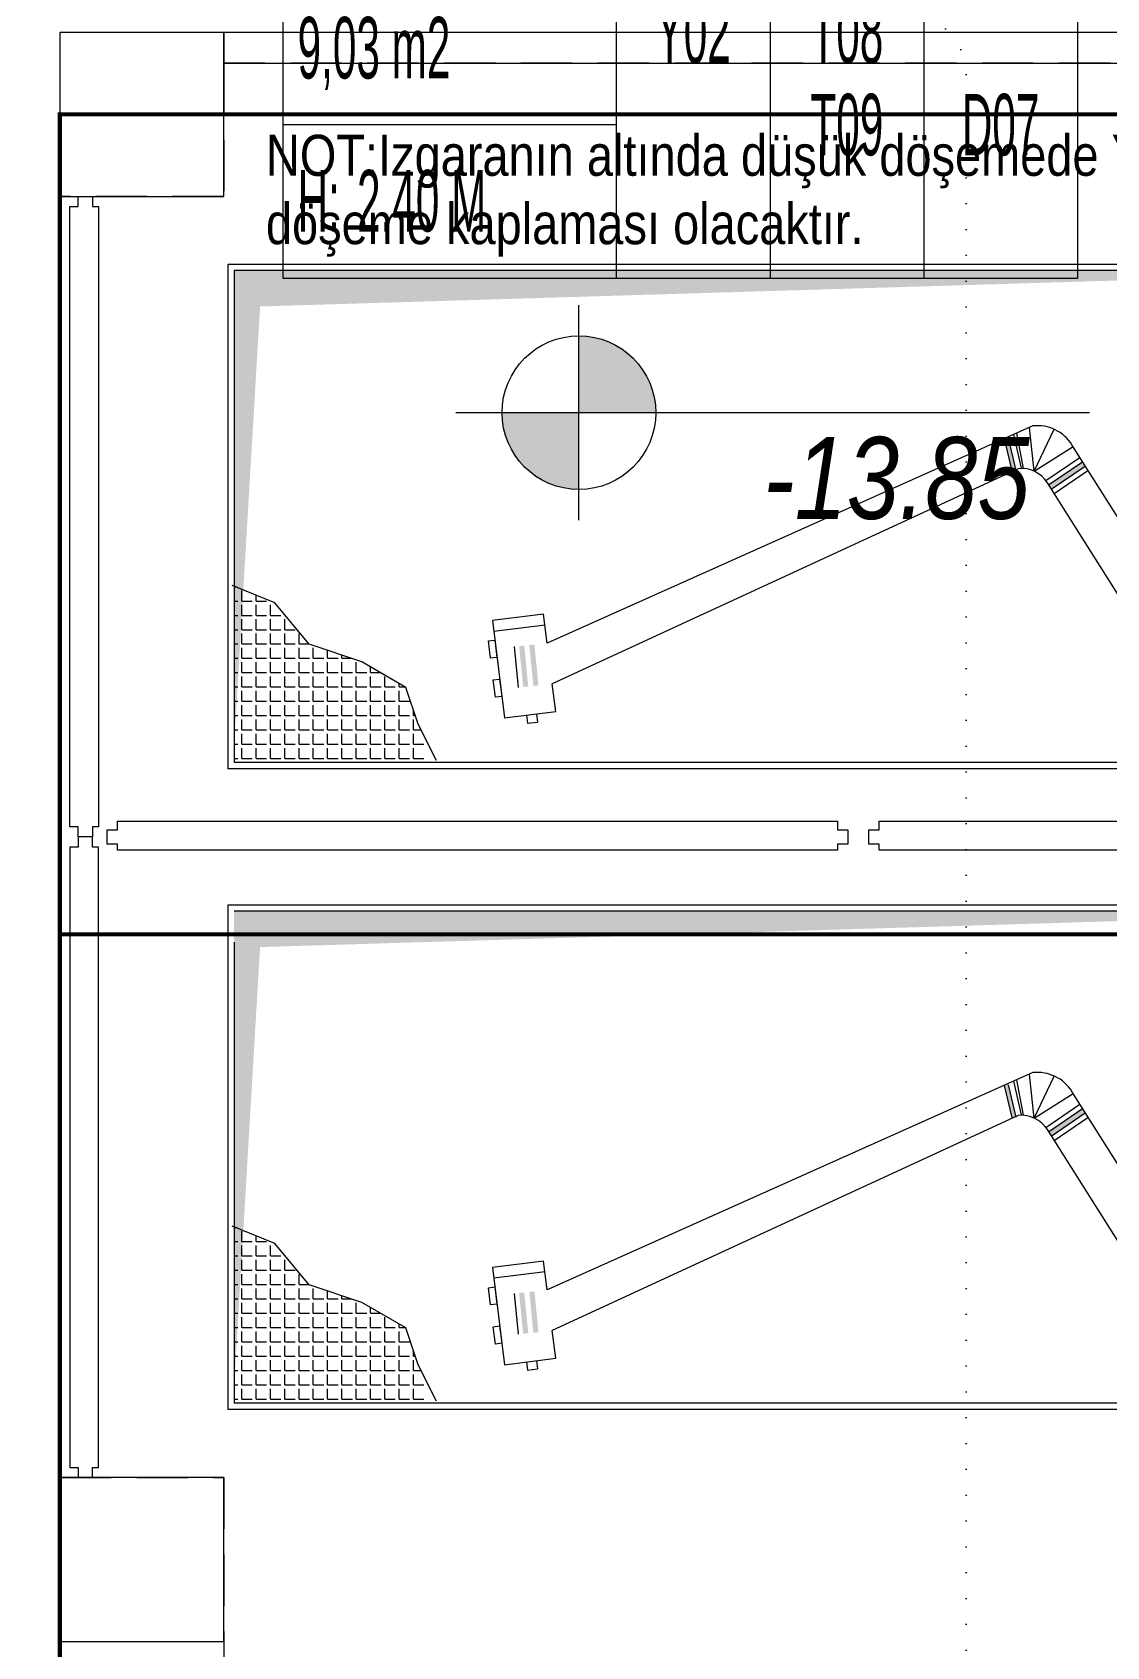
# Model space of a CAD drawing. Header units: metres. Extents: x -13194 to 152406, y -14653 to 29421.
# Drawn here: x 3647 to 4171, y 5682 to 6470 of the extents above; entities that cross this region are included whole.
import ezdxf
from ezdxf.enums import TextEntityAlignment as Align

# ---------------------------------------------------------------- set-up
doc = ezdxf.new("R2010")
doc.units = ezdxf.units.M
doc.header["$LTSCALE"] = 100
doc.header["$MEASUREMENT"] = 0
doc.linetypes.add('DOT2', pattern=[0.125, 0, -0.125])
doc.linetypes.add('HIDDEN', pattern=[0.375, 0.25, -0.125])
doc.layers.get('0').update_dxf_attribs({"color": 9, "lineweight": 9})
for name, color, linetype, lineweight in [('00', 9, 'Continuous', 9), ('01', 9, 'Continuous', 9), ('06D', 9, 'Continuous', 9), ('20', 9, 'DOT2', 9), ('21', 9, 'Continuous', 9), ('21_mahal200', 9, 'Continuous', 9)]:
    doc.layers.add(name, color=color, linetype=linetype, lineweight=lineweight)
doc.styles.add('Arial', font='arial.ttf', dxfattribs={"height": 2.5})
doc.styles.add('MuuM_TEXT-ITALIC', font='ARIALNI.TTF')
doc.styles.add('MuuM_TEXT-STANDART', font='ARIALN.TTF')

# ---------------------------------------------------------------- blocks, each defined once
blk = doc.blocks.new('p-kolon_80x80')
blk.add_lwpolyline([(-40, -40), (40, -40), (40, 40), (-40, 40)], close=True)
blk = doc.blocks.new('2.bod.sitatik')
at = {"layer": '01'}
for p in [(3700, -2200), (3700, -2905)]:
    blk.add_blockref('p-kolon_80x80', p, dxfattribs=at)
blk = doc.blocks.new('p-işyeri')
at = {"color": 0, "const_width": 2}
blk.add_lwpolyline([(200, 0), (200, 700), (-200, 700), (-200, 0)], close=True, dxfattribs=at)
blk = doc.blocks.new('p-mekanik_boyahane_mahal13')
for points in [[(378.96, 161.08), (380.97, 161.28), (384.63, 145.57), (382.63, 145.37)], [(378.96, 161.08), (380.97, 161.28), (384.63, 145.57), (382.63, 145.37)], [(401.77, 136.35), (400.45, 138.47), (417, 149.73), (418.32, 147.61)], [(401.77, 136.35), (400.45, 138.47), (417, 149.73), (418.32, 147.61)]]:
    blk.add_hatch(color=256).paths.add_polyline_path(points)
h = blk.add_hatch(color=256)
h.paths.add_polyline_path([(146.57, 40.18), (144.08, 39.93), (142.11, 59.83), (144.6, 60.08)])
h.paths.add_polyline_path([(151.54, 40.67), (149.06, 40.42), (147.09, 60.33), (149.57, 60.57)])
h = blk.add_hatch(color=256)
h.paths.add_polyline_path([(146.57, 40.18), (144.08, 39.93), (142.11, 59.83), (144.6, 60.08)])
h.paths.add_polyline_path([(151.54, 40.67), (149.06, 40.42), (147.09, 60.33), (149.57, 60.57)])
for p, q in [((596, 246), (0, 246)), ((0, 246), (0, 0)), ((593, 243), (3, 243)), ((3, 243), (3, 3)), ((392.83, 167.28), (155.84, 61.32)), ((392.83, 167.28), (155.84, 61.32)), ((393.44, 145.15), (391.15, 166.53)), ((393.44, 145.15), (391.15, 166.53)), ((393.44, 145.15), (403.2, 165.61)), ((393.44, 145.15), (403.2, 165.61)), ((382.63, 145.37), (378.96, 161.08)), ((382.63, 145.37), (378.96, 161.08)), ((384.63, 145.57), (380.97, 161.28)), ((384.63, 145.57), (380.97, 161.28)), ((387.25, 146.73), (383.44, 163.08)), ((387.25, 146.73), (383.44, 163.08)), ((388.17, 146.46), (385.01, 163.79)), ((388.17, 146.46), (385.01, 163.79)), ((539.77, -44.78), (411.87, 158.06)), ((539.77, -44.78), (411.87, 158.06)), ((393.44, 145.15), (412.45, 157.14)), ((393.44, 145.15), (412.45, 157.14)), ((399.12, 140.6), (415.67, 151.85)), ((399.12, 140.6), (415.67, 151.85)), ((400.45, 138.47), (417, 149.73)), ((400.45, 138.47), (417, 149.73)), ((385.66, 146.4), (158.31, 41.47)), ((385.66, 146.4), (158.31, 41.47)), ((401.77, 136.35), (418.32, 147.61)), ((401.77, 136.35), (418.32, 147.61)), ((403.1, 134.23), (419.65, 145.48)), ((403.1, 134.23), (419.65, 145.48)), ((522.85, -55.45), (399.94, 139.49)), ((522.85, -55.45), (399.94, 139.49)), ((22.94, 80.88), (2.03, 89.46)), ((3.03, 88.82), (4.5, 88.82)), ((6.76, 81.84), (6.76, 86.91)), ((3.03, 81.84), (4.86, 81.84)), ((6.76, 81.84), (11.84, 81.84)), ((6.76, 74.85), (6.76, 79.93)), ((13.75, 81.84), (13.75, 84.84)), ((13.75, 81.84), (18.83, 81.84)), ((13.75, 74.85), (13.75, 79.93)), ((20.73, 74.85), (20.73, 79.93)), ((39.65, 60.73), (22.94, 80.88)), ((3.03, 74.85), (4.86, 74.85)), ((6.76, 74.85), (11.84, 74.85)), ((6.76, 67.87), (6.76, 72.94)), ((13.75, 74.85), (18.83, 74.85)), ((13.75, 67.87), (13.75, 72.94)), ((20.73, 74.85), (25.81, 74.85)), ((20.73, 67.87), (20.73, 72.94)), ((27.72, 74.85), (27.72, 75.12)), ((27.72, 74.85), (27.94, 74.85)), ((27.72, 67.87), (27.72, 72.94)), ((154.08, 75.38), (129.06, 72.27)), ((154.08, 75.38), (129.06, 72.27)), ((129.06, 72.27), (134.96, 24.82)), ((129.06, 72.27), (134.96, 24.82)), ((155.84, 61.32), (154.08, 75.38)), ((155.84, 61.32), (154.08, 75.38)), ((3.03, 67.87), (4.86, 67.87)), ((6.76, 67.87), (11.84, 67.87)), ((6.76, 60.88), (6.76, 65.96)), ((13.75, 67.87), (18.83, 67.87)), ((13.75, 60.88), (13.75, 65.96)), ((20.73, 67.87), (25.81, 67.87)), ((20.73, 60.88), (20.73, 65.96)), ((27.72, 67.87), (32.8, 67.87)), ((27.72, 60.88), (27.72, 65.96)), ((34.7, 60.88), (34.7, 65.96)), ((154.74, 70.08), (129.72, 66.97)), ((154.74, 70.08), (129.72, 66.97)), ((3.03, 60.88), (4.86, 60.88)), ((6.76, 60.88), (11.84, 60.88)), ((6.76, 53.9), (6.76, 58.98)), ((13.75, 60.88), (18.83, 60.88)), ((13.75, 53.9), (13.75, 58.98)), ((20.73, 60.88), (25.81, 60.88)), ((20.73, 53.9), (20.73, 58.98)), ((27.72, 60.88), (32.8, 60.88)), ((27.72, 53.9), (27.72, 58.98)), ((34.7, 60.88), (39.53, 60.88)), ((34.7, 53.9), (34.7, 58.98)), ((65.37, 52.16), (39.65, 60.73)), ((41.69, 53.9), (41.69, 58.98)), ((48.67, 53.9), (48.67, 57.73)), ((55.66, 53.9), (55.66, 55.4)), ((139.62, 59.59), (141.59, 39.68)), ((139.62, 59.59), (141.59, 39.68)), ((3.03, 53.9), (4.86, 53.9)), ((6.76, 53.9), (11.84, 53.9)), ((6.76, 46.91), (6.76, 51.99)), ((13.75, 53.9), (18.83, 53.9)), ((13.75, 46.91), (13.75, 51.99)), ((20.73, 53.9), (25.81, 53.9)), ((20.73, 46.91), (20.73, 51.99)), ((27.72, 53.9), (32.8, 53.9)), ((27.72, 46.91), (27.72, 51.99)), ((34.7, 53.9), (39.78, 53.9)), ((34.7, 46.91), (34.7, 51.99)), ((41.69, 53.9), (46.77, 53.9)), ((41.69, 46.91), (41.69, 51.99)), ((48.67, 53.9), (53.75, 53.9)), ((48.67, 46.91), (48.67, 51.99)), ((55.66, 53.9), (60.16, 53.9)), ((55.66, 46.91), (55.66, 51.99)), ((62.64, 46.91), (62.64, 51.99)), ((86.8, 39.73), (65.37, 52.16)), ((69.63, 46.91), (69.63, 49.69)), ((3.03, 46.91), (4.86, 46.91)), ((3.03, 39.92), (4.86, 39.92)), ((6.76, 46.91), (11.84, 46.91)), ((6.76, 39.92), (6.76, 45.01)), ((6.76, 39.92), (11.84, 39.92)), ((13.75, 46.91), (18.83, 46.91)), ((13.75, 39.92), (13.75, 45.01)), ((13.75, 39.92), (18.83, 39.92)), ((20.73, 46.91), (25.81, 46.91)), ((20.73, 39.92), (20.73, 45.01)), ((20.73, 39.92), (25.81, 39.92)), ((27.72, 46.91), (32.8, 46.91)), ((27.72, 39.92), (27.72, 45.01)), ((27.72, 39.92), (32.8, 39.92)), ((34.7, 46.91), (39.78, 46.91)), ((34.7, 39.92), (34.7, 45.01)), ((34.7, 39.92), (39.78, 39.92)), ((41.69, 46.91), (46.77, 46.91)), ((41.69, 39.92), (41.69, 45.01)), ((41.69, 39.92), (46.77, 39.92)), ((48.67, 46.91), (53.75, 46.91)), ((48.67, 39.92), (48.67, 45.01)), ((48.67, 39.92), (53.75, 39.92)), ((55.66, 46.91), (60.74, 46.91)), ((55.66, 39.92), (55.66, 45.01)), ((55.66, 39.92), (60.74, 39.92)), ((62.64, 46.91), (67.72, 46.91)), ((62.64, 39.92), (62.64, 45.01)), ((62.64, 39.92), (67.72, 39.92)), ((69.63, 46.91), (74.41, 46.91)), ((69.63, 39.92), (69.63, 45.01)), ((69.63, 39.92), (74.71, 39.92)), ((76.61, 39.92), (76.61, 45.01)), ((76.61, 39.92), (81.69, 39.92)), ((83.6, 39.92), (83.6, 41.58)), ((83.6, 39.92), (86.45, 39.92)), ((92.8, 21.72), (86.8, 39.73)), ((159.99, 27.93), (158.31, 41.47)), ((159.99, 27.93), (158.31, 41.47)), ((3.03, 32.94), (4.86, 32.94)), ((6.76, 32.94), (6.76, 38.02)), ((6.76, 32.94), (11.84, 32.94)), ((13.75, 32.94), (13.75, 38.02)), ((13.75, 32.94), (18.83, 32.94)), ((20.73, 32.94), (20.73, 38.02)), ((20.73, 32.94), (25.81, 32.94)), ((27.72, 32.94), (27.72, 38.02)), ((27.72, 32.94), (32.8, 32.94)), ((34.7, 32.94), (34.7, 38.02)), ((34.7, 32.94), (39.78, 32.94)), ((41.69, 32.94), (41.69, 38.02)), ((41.69, 32.94), (46.77, 32.94)), ((48.67, 32.94), (48.67, 38.02)), ((48.67, 32.94), (53.75, 32.94)), ((55.66, 32.94), (55.66, 38.02)), ((55.66, 32.94), (60.74, 32.94)), ((62.64, 32.94), (62.64, 38.02)), ((62.64, 32.94), (67.72, 32.94)), ((69.63, 32.94), (69.63, 38.02)), ((69.63, 32.94), (74.71, 32.94)), ((76.61, 32.94), (76.61, 38.02)), ((76.61, 32.94), (81.69, 32.94)), ((83.6, 32.94), (83.6, 38.02)), ((83.6, 32.94), (88.68, 32.94)), ((3.03, 25.95), (4.86, 25.95)), ((6.76, 25.95), (6.76, 31.04)), ((6.76, 25.95), (11.84, 25.95)), ((6.76, 18.97), (6.76, 24.05)), ((13.75, 25.95), (13.75, 31.04)), ((13.75, 25.95), (18.83, 25.95)), ((13.75, 18.97), (13.75, 24.05)), ((20.73, 25.95), (20.73, 31.04)), ((20.73, 25.95), (25.81, 25.95)), ((20.73, 18.97), (20.73, 24.05)), ((27.72, 25.95), (27.72, 31.04)), ((27.72, 25.95), (32.8, 25.95)), ((27.72, 18.97), (27.72, 24.05)), ((34.7, 25.95), (34.7, 31.04)), ((34.7, 25.95), (39.78, 25.95)), ((34.7, 18.97), (34.7, 24.05)), ((41.69, 25.95), (41.69, 31.04)), ((41.69, 25.95), (46.77, 25.95)), ((41.69, 18.97), (41.69, 24.05)), ((48.67, 25.95), (48.67, 31.04)), ((48.67, 25.95), (53.75, 25.95)), ((48.67, 18.97), (48.67, 24.05)), ((55.66, 25.95), (55.66, 31.04)), ((55.66, 25.95), (60.74, 25.95)), ((55.66, 18.97), (55.66, 24.05)), ((62.64, 25.95), (62.64, 31.04)), ((62.64, 25.95), (67.72, 25.95)), ((62.64, 18.97), (62.64, 24.05)), ((69.63, 25.95), (69.63, 31.04)), ((69.63, 25.95), (74.71, 25.95)), ((69.63, 18.97), (69.63, 24.05)), ((76.61, 25.95), (76.61, 31.04)), ((76.61, 25.95), (81.69, 25.95)), ((76.61, 18.97), (76.61, 24.05)), ((83.6, 25.95), (83.6, 31.04)), ((83.6, 25.95), (88.68, 25.95)), ((83.6, 18.97), (83.6, 24.05)), ((90.58, 25.95), (90.58, 28.37)), ((90.58, 25.95), (91.39, 25.95)), ((90.58, 18.97), (90.58, 24.05)), ((134.96, 24.82), (159.99, 27.93)), ((134.96, 24.82), (159.99, 27.93)), ((145.71, 26.16), (146.2, 22.2)), ((145.71, 26.16), (146.2, 22.2)), ((150.64, 26.77), (151.13, 22.81)), ((150.64, 26.77), (151.13, 22.81)), ((3.03, 18.97), (4.86, 18.97)), ((6.76, 18.97), (11.84, 18.97)), ((6.76, 11.99), (6.76, 17.07)), ((13.75, 18.97), (18.83, 18.97)), ((13.75, 11.99), (13.75, 17.07)), ((20.73, 18.97), (25.81, 18.97)), ((20.73, 11.99), (20.73, 17.07)), ((27.72, 18.97), (32.8, 18.97)), ((27.72, 11.99), (27.72, 17.07)), ((34.7, 18.97), (39.78, 18.97)), ((34.7, 11.99), (34.7, 17.07)), ((41.69, 18.97), (46.77, 18.97)), ((41.69, 11.99), (41.69, 17.07)), ((48.67, 18.97), (53.75, 18.97)), ((48.67, 11.99), (48.67, 17.07)), ((55.66, 18.97), (60.74, 18.97)), ((55.66, 11.99), (55.66, 17.07)), ((62.64, 18.97), (67.72, 18.97)), ((62.64, 11.99), (62.64, 17.07)), ((69.63, 18.97), (74.71, 18.97)), ((69.63, 11.99), (69.63, 17.07)), ((76.61, 18.97), (81.69, 18.97)), ((76.61, 11.99), (76.61, 17.07)), ((83.6, 18.97), (88.68, 18.97)), ((83.6, 11.99), (83.6, 17.07)), ((90.58, 18.97), (94.26, 18.97)), ((90.58, 11.99), (90.58, 17.07)), ((101.72, 4.09), (92.8, 21.72)), ((146.2, 22.2), (151.13, 22.81)), ((146.2, 22.2), (151.13, 22.81)), ((3.03, 11.99), (4.86, 11.99)), ((6.76, 11.99), (11.84, 11.99)), ((6.76, 5), (6.76, 10.08)), ((13.75, 11.99), (18.83, 11.99)), ((13.75, 5), (13.75, 10.08)), ((20.73, 11.99), (25.81, 11.99)), ((20.73, 5), (20.73, 10.08)), ((27.72, 11.99), (32.8, 11.99)), ((27.72, 5), (27.72, 10.08)), ((34.7, 11.99), (39.78, 11.99)), ((34.7, 5), (34.7, 10.08)), ((41.69, 11.99), (46.77, 11.99)), ((41.69, 5), (41.69, 10.08)), ((48.67, 11.99), (53.75, 11.99)), ((48.67, 5), (48.67, 10.08)), ((55.66, 11.99), (60.74, 11.99)), ((55.66, 5), (55.66, 10.08)), ((62.64, 11.99), (67.72, 11.99)), ((62.64, 5), (62.64, 10.08)), ((69.63, 11.99), (74.71, 11.99)), ((69.63, 5), (69.63, 10.08)), ((76.61, 11.99), (81.69, 11.99)), ((76.61, 5), (76.61, 10.08)), ((83.6, 11.99), (88.68, 11.99)), ((83.6, 5), (83.6, 10.08)), ((90.58, 11.99), (95.66, 11.99)), ((90.58, 5), (90.58, 10.08)), ((3.03, 5), (4.86, 5)), ((6.76, 5), (11.84, 5)), ((13.75, 5), (18.83, 5)), ((20.73, 5), (25.81, 5)), ((27.72, 5), (32.8, 5)), ((34.7, 5), (39.78, 5)), ((41.69, 5), (46.77, 5)), ((48.67, 5), (53.75, 5)), ((55.66, 5), (60.74, 5)), ((62.64, 5), (67.72, 5)), ((69.63, 5), (74.71, 5)), ((76.61, 5), (81.69, 5)), ((83.6, 5), (88.68, 5)), ((90.58, 5), (95.66, 5))]:
    blk.add_line(p, q)
for points in [[(593, 243), (593, 3), (542.11, 3), (593, 3), (3, 3)], [(596, 3), (596, 0), (0, 0)]]:
    blk.add_lwpolyline(points)
for points in [[(130.24, 62.77), (131.29, 54.33), (128.16, 53.94), (127.11, 62.38)], [(130.24, 62.77), (131.29, 54.33), (128.16, 53.94), (127.11, 62.38)], [(132.61, 43.73), (133.66, 35.29), (130.53, 34.9), (129.48, 43.34)], [(132.61, 43.73), (133.66, 35.29), (130.53, 34.9), (129.48, 43.34)]]:
    blk.add_lwpolyline(points, close=True)
for centre, radius in [((394.95, 147.39), 20), ((394.95, 147.39), 20), ((387.25, 131.49), 15), ((387.25, 131.49), 15)]:
    blk.add_arc(centre, radius, 32.23304, 96.0938)
blk.add_solid([(593, 243), (3, 243), (15.71, 225.53), (3, 11)])
blk = doc.blocks.new('p-mekanik_boyahane_mahal14')
for points in [[(378.96, 158.08), (380.97, 158.28), (384.63, 142.57), (382.63, 142.37)], [(378.96, 158.08), (380.97, 158.28), (384.63, 142.57), (382.63, 142.37)], [(401.77, 133.35), (400.45, 135.47), (417, 146.73), (418.32, 144.61)], [(401.77, 133.35), (400.45, 135.47), (417, 146.73), (418.32, 144.61)]]:
    blk.add_hatch(color=256).paths.add_polyline_path(points)
h = blk.add_hatch(color=256)
h.paths.add_polyline_path([(146.57, 37.18), (144.08, 36.93), (142.11, 56.83), (144.6, 57.08)])
h.paths.add_polyline_path([(151.54, 37.67), (149.06, 37.42), (147.09, 57.33), (149.57, 57.57)])
h = blk.add_hatch(color=256)
h.paths.add_polyline_path([(146.57, 37.18), (144.08, 36.93), (142.11, 56.83), (144.6, 57.08)])
h.paths.add_polyline_path([(151.54, 37.67), (149.06, 37.42), (147.09, 57.33), (149.57, 57.57)])
for p, q in [((596, 246), (0, 246)), ((0, 246), (0, 0)), ((593, 243), (3, 243)), ((3, 228), (3, 3)), ((392.83, 164.28), (155.84, 58.32)), ((392.83, 164.28), (155.84, 58.32)), ((382.63, 142.37), (378.96, 158.08)), ((382.63, 142.37), (378.96, 158.08)), ((384.63, 142.57), (380.97, 158.28)), ((384.63, 142.57), (380.97, 158.28)), ((387.25, 143.73), (383.44, 160.08)), ((387.25, 143.73), (383.44, 160.08)), ((388.17, 143.46), (385.01, 160.79)), ((388.17, 143.46), (385.01, 160.79)), ((393.44, 142.15), (391.15, 163.53)), ((393.44, 142.15), (391.15, 163.53)), ((393.44, 142.15), (403.2, 162.61)), ((393.44, 142.15), (403.2, 162.61)), ((393.44, 142.15), (412.45, 154.14)), ((393.44, 142.15), (412.45, 154.14)), ((539.77, -47.78), (411.87, 155.06)), ((539.77, -47.78), (411.87, 155.06)), ((385.66, 143.4), (158.31, 38.47)), ((385.66, 143.4), (158.31, 38.47)), ((399.12, 137.6), (415.67, 148.85)), ((399.12, 137.6), (415.67, 148.85)), ((400.45, 135.47), (417, 146.73)), ((400.45, 135.47), (417, 146.73)), ((401.77, 133.35), (418.32, 144.61)), ((401.77, 133.35), (418.32, 144.61)), ((403.1, 131.23), (419.65, 142.48)), ((403.1, 131.23), (419.65, 142.48)), ((522.85, -58.45), (399.94, 136.49)), ((522.85, -58.45), (399.94, 136.49)), ((22.94, 80.88), (2.03, 89.46)), ((3.03, 88.82), (4.5, 88.82)), ((6.76, 81.84), (6.76, 86.91)), ((3.03, 81.84), (4.86, 81.84)), ((6.76, 81.84), (11.84, 81.84)), ((6.76, 74.85), (6.76, 79.93)), ((13.75, 81.84), (13.75, 84.84)), ((13.75, 81.84), (18.83, 81.84)), ((13.75, 74.85), (13.75, 79.93)), ((20.73, 74.85), (20.73, 79.93)), ((39.65, 60.73), (22.94, 80.88)), ((3.03, 74.85), (4.86, 74.85)), ((6.76, 74.85), (11.84, 74.85)), ((6.76, 67.87), (6.76, 72.94)), ((13.75, 74.85), (18.83, 74.85)), ((13.75, 67.87), (13.75, 72.94)), ((20.73, 74.85), (25.81, 74.85)), ((20.73, 67.87), (20.73, 72.94)), ((27.72, 74.85), (27.72, 75.12)), ((27.72, 74.85), (27.94, 74.85)), ((27.72, 67.87), (27.72, 72.94)), ((154.08, 72.38), (129.06, 69.27)), ((154.08, 72.38), (129.06, 69.27)), ((155.84, 58.32), (154.08, 72.38)), ((155.84, 58.32), (154.08, 72.38)), ((3.03, 67.87), (4.86, 67.87)), ((6.76, 67.87), (11.84, 67.87)), ((6.76, 60.88), (6.76, 65.96)), ((13.75, 67.87), (18.83, 67.87)), ((13.75, 60.88), (13.75, 65.96)), ((20.73, 67.87), (25.81, 67.87)), ((20.73, 60.88), (20.73, 65.96)), ((27.72, 67.87), (32.8, 67.87)), ((27.72, 60.88), (27.72, 65.96)), ((34.7, 60.88), (34.7, 65.96)), ((129.06, 69.27), (134.96, 21.82)), ((129.06, 69.27), (134.96, 21.82)), ((154.74, 67.08), (129.72, 63.97)), ((154.74, 67.08), (129.72, 63.97)), ((3.03, 60.88), (4.86, 60.88)), ((6.76, 60.88), (11.84, 60.88)), ((6.76, 53.9), (6.76, 58.98)), ((13.75, 60.88), (18.83, 60.88)), ((13.75, 53.9), (13.75, 58.98)), ((20.73, 60.88), (25.81, 60.88)), ((20.73, 53.9), (20.73, 58.98)), ((27.72, 60.88), (32.8, 60.88)), ((27.72, 53.9), (27.72, 58.98)), ((34.7, 60.88), (39.53, 60.88)), ((34.7, 53.9), (34.7, 58.98)), ((65.37, 52.16), (39.65, 60.73)), ((41.69, 53.9), (41.69, 58.98)), ((48.67, 53.9), (48.67, 57.73)), ((55.66, 53.9), (55.66, 55.4)), ((127.11, 59.38), (130.24, 59.77)), ((127.11, 59.38), (130.24, 59.77)), ((128.16, 50.94), (127.11, 59.38)), ((128.16, 50.94), (127.11, 59.38)), ((130.24, 59.77), (131.29, 51.33)), ((130.24, 59.77), (131.29, 51.33)), ((139.62, 56.59), (141.59, 36.68)), ((139.62, 56.59), (141.59, 36.68)), ((3.03, 53.9), (4.86, 53.9)), ((6.76, 53.9), (11.84, 53.9)), ((6.76, 46.91), (6.76, 51.99)), ((13.75, 53.9), (18.83, 53.9)), ((13.75, 46.91), (13.75, 51.99)), ((20.73, 53.9), (25.81, 53.9)), ((20.73, 46.91), (20.73, 51.99)), ((27.72, 53.9), (32.8, 53.9)), ((27.72, 46.91), (27.72, 51.99)), ((34.7, 53.9), (39.78, 53.9)), ((34.7, 46.91), (34.7, 51.99)), ((41.69, 53.9), (46.77, 53.9)), ((41.69, 46.91), (41.69, 51.99)), ((48.67, 53.9), (53.75, 53.9)), ((48.67, 46.91), (48.67, 51.99)), ((55.66, 53.9), (60.16, 53.9)), ((55.66, 46.91), (55.66, 51.99)), ((62.64, 46.91), (62.64, 51.99)), ((86.8, 39.73), (65.37, 52.16)), ((69.63, 46.91), (69.63, 49.69)), ((131.29, 51.33), (128.16, 50.94)), ((131.29, 51.33), (128.16, 50.94)), ((3.03, 46.91), (4.86, 46.91)), ((3.03, 39.92), (4.86, 39.92)), ((6.76, 46.91), (11.84, 46.91)), ((6.76, 39.92), (6.76, 45.01)), ((6.76, 39.92), (11.84, 39.92)), ((13.75, 46.91), (18.83, 46.91)), ((13.75, 39.92), (13.75, 45.01)), ((13.75, 39.92), (18.83, 39.92)), ((20.73, 46.91), (25.81, 46.91)), ((20.73, 39.92), (20.73, 45.01)), ((20.73, 39.92), (25.81, 39.92)), ((27.72, 46.91), (32.8, 46.91)), ((27.72, 39.92), (27.72, 45.01)), ((27.72, 39.92), (32.8, 39.92)), ((34.7, 46.91), (39.78, 46.91)), ((34.7, 39.92), (34.7, 45.01)), ((34.7, 39.92), (39.78, 39.92)), ((41.69, 46.91), (46.77, 46.91)), ((41.69, 39.92), (41.69, 45.01)), ((41.69, 39.92), (46.77, 39.92)), ((48.67, 46.91), (53.75, 46.91)), ((48.67, 39.92), (48.67, 45.01)), ((48.67, 39.92), (53.75, 39.92)), ((55.66, 46.91), (60.74, 46.91)), ((55.66, 39.92), (55.66, 45.01)), ((55.66, 39.92), (60.74, 39.92)), ((62.64, 46.91), (67.72, 46.91)), ((62.64, 39.92), (62.64, 45.01)), ((62.64, 39.92), (67.72, 39.92)), ((69.63, 46.91), (74.41, 46.91)), ((69.63, 39.92), (69.63, 45.01)), ((69.63, 39.92), (74.71, 39.92)), ((76.61, 39.92), (76.61, 45.01)), ((76.61, 39.92), (81.69, 39.92)), ((83.6, 39.92), (83.6, 41.58)), ((83.6, 39.92), (86.45, 39.92)), ((92.8, 21.72), (86.8, 39.73)), ((129.48, 40.34), (132.61, 40.73)), ((129.48, 40.34), (132.61, 40.73)), ((130.53, 31.9), (129.48, 40.34)), ((130.53, 31.9), (129.48, 40.34)), ((132.61, 40.73), (133.66, 32.29)), ((132.61, 40.73), (133.66, 32.29)), ((3.03, 32.94), (4.86, 32.94)), ((6.76, 32.94), (6.76, 38.02)), ((6.76, 32.94), (11.84, 32.94)), ((13.75, 32.94), (13.75, 38.02)), ((13.75, 32.94), (18.83, 32.94)), ((20.73, 32.94), (20.73, 38.02)), ((20.73, 32.94), (25.81, 32.94)), ((27.72, 32.94), (27.72, 38.02)), ((27.72, 32.94), (32.8, 32.94)), ((34.7, 32.94), (34.7, 38.02)), ((34.7, 32.94), (39.78, 32.94)), ((41.69, 32.94), (41.69, 38.02)), ((41.69, 32.94), (46.77, 32.94)), ((48.67, 32.94), (48.67, 38.02)), ((48.67, 32.94), (53.75, 32.94)), ((55.66, 32.94), (55.66, 38.02)), ((55.66, 32.94), (60.74, 32.94)), ((62.64, 32.94), (62.64, 38.02)), ((62.64, 32.94), (67.72, 32.94)), ((69.63, 32.94), (69.63, 38.02)), ((69.63, 32.94), (74.71, 32.94)), ((76.61, 32.94), (76.61, 38.02)), ((76.61, 32.94), (81.69, 32.94)), ((83.6, 32.94), (83.6, 38.02)), ((83.6, 32.94), (88.68, 32.94)), ((133.66, 32.29), (130.53, 31.9)), ((133.66, 32.29), (130.53, 31.9)), ((159.99, 24.93), (158.31, 38.47)), ((159.99, 24.93), (158.31, 38.47)), ((3.03, 25.95), (4.86, 25.95)), ((6.76, 25.95), (6.76, 31.04)), ((6.76, 25.95), (11.84, 25.95)), ((6.76, 18.97), (6.76, 24.05)), ((13.75, 25.95), (13.75, 31.04)), ((13.75, 25.95), (18.83, 25.95)), ((13.75, 18.97), (13.75, 24.05)), ((20.73, 25.95), (20.73, 31.04)), ((20.73, 25.95), (25.81, 25.95)), ((20.73, 18.97), (20.73, 24.05)), ((27.72, 25.95), (27.72, 31.04)), ((27.72, 25.95), (32.8, 25.95)), ((27.72, 18.97), (27.72, 24.05)), ((34.7, 25.95), (34.7, 31.04)), ((34.7, 25.95), (39.78, 25.95)), ((34.7, 18.97), (34.7, 24.05)), ((41.69, 25.95), (41.69, 31.04)), ((41.69, 25.95), (46.77, 25.95)), ((41.69, 18.97), (41.69, 24.05)), ((48.67, 25.95), (48.67, 31.04)), ((48.67, 25.95), (53.75, 25.95)), ((48.67, 18.97), (48.67, 24.05)), ((55.66, 25.95), (55.66, 31.04)), ((55.66, 25.95), (60.74, 25.95)), ((55.66, 18.97), (55.66, 24.05)), ((62.64, 25.95), (62.64, 31.04)), ((62.64, 25.95), (67.72, 25.95)), ((62.64, 18.97), (62.64, 24.05)), ((69.63, 25.95), (69.63, 31.04)), ((69.63, 25.95), (74.71, 25.95)), ((69.63, 18.97), (69.63, 24.05)), ((76.61, 25.95), (76.61, 31.04)), ((76.61, 25.95), (81.69, 25.95)), ((76.61, 18.97), (76.61, 24.05)), ((83.6, 25.95), (83.6, 31.04)), ((83.6, 25.95), (88.68, 25.95)), ((83.6, 18.97), (83.6, 24.05)), ((90.58, 25.95), (90.58, 28.37)), ((90.58, 25.95), (91.39, 25.95)), ((90.58, 18.97), (90.58, 24.05)), ((134.96, 21.82), (159.99, 24.93)), ((134.96, 21.82), (159.99, 24.93)), ((150.64, 23.77), (151.13, 19.81)), ((150.64, 23.77), (151.13, 19.81)), ((3.03, 18.97), (4.86, 18.97)), ((6.76, 18.97), (11.84, 18.97)), ((6.76, 11.99), (6.76, 17.07)), ((13.75, 18.97), (18.83, 18.97)), ((13.75, 11.99), (13.75, 17.07)), ((20.73, 18.97), (25.81, 18.97)), ((20.73, 11.99), (20.73, 17.07)), ((27.72, 18.97), (32.8, 18.97)), ((27.72, 11.99), (27.72, 17.07)), ((34.7, 18.97), (39.78, 18.97)), ((34.7, 11.99), (34.7, 17.07)), ((41.69, 18.97), (46.77, 18.97)), ((41.69, 11.99), (41.69, 17.07)), ((48.67, 18.97), (53.75, 18.97)), ((48.67, 11.99), (48.67, 17.07)), ((55.66, 18.97), (60.74, 18.97)), ((55.66, 11.99), (55.66, 17.07)), ((62.64, 18.97), (67.72, 18.97)), ((62.64, 11.99), (62.64, 17.07)), ((69.63, 18.97), (74.71, 18.97)), ((69.63, 11.99), (69.63, 17.07)), ((76.61, 18.97), (81.69, 18.97)), ((76.61, 11.99), (76.61, 17.07)), ((83.6, 18.97), (88.68, 18.97)), ((83.6, 11.99), (83.6, 17.07)), ((90.58, 18.97), (94.26, 18.97)), ((90.58, 11.99), (90.58, 17.07)), ((101.72, 4.09), (92.8, 21.72)), ((145.71, 23.16), (146.2, 19.2)), ((145.71, 23.16), (146.2, 19.2)), ((146.2, 19.2), (151.13, 19.81)), ((146.2, 19.2), (151.13, 19.81)), ((3.03, 11.99), (4.86, 11.99)), ((6.76, 11.99), (11.84, 11.99)), ((6.76, 5), (6.76, 10.08)), ((13.75, 11.99), (18.83, 11.99)), ((13.75, 5), (13.75, 10.08)), ((20.73, 11.99), (25.81, 11.99)), ((20.73, 5), (20.73, 10.08)), ((27.72, 11.99), (32.8, 11.99)), ((27.72, 5), (27.72, 10.08)), ((34.7, 11.99), (39.78, 11.99)), ((34.7, 5), (34.7, 10.08)), ((41.69, 11.99), (46.77, 11.99)), ((41.69, 5), (41.69, 10.08)), ((48.67, 11.99), (53.75, 11.99)), ((48.67, 5), (48.67, 10.08)), ((55.66, 11.99), (60.74, 11.99)), ((55.66, 5), (55.66, 10.08)), ((62.64, 11.99), (67.72, 11.99)), ((62.64, 5), (62.64, 10.08)), ((69.63, 11.99), (74.71, 11.99)), ((69.63, 5), (69.63, 10.08)), ((76.61, 11.99), (81.69, 11.99)), ((76.61, 5), (76.61, 10.08)), ((83.6, 11.99), (88.68, 11.99)), ((83.6, 5), (83.6, 10.08)), ((90.58, 11.99), (95.66, 11.99)), ((90.58, 5), (90.58, 10.08)), ((596, 0), (0, 0)), ((593, 3), (3, 3)), ((3.03, 5), (4.86, 5)), ((6.76, 5), (11.84, 5)), ((13.75, 5), (18.83, 5)), ((20.73, 5), (25.81, 5)), ((27.72, 5), (32.8, 5)), ((34.7, 5), (39.78, 5)), ((41.69, 5), (46.77, 5)), ((48.67, 5), (53.75, 5)), ((55.66, 5), (60.74, 5)), ((62.64, 5), (67.72, 5)), ((69.63, 5), (74.71, 5)), ((76.61, 5), (81.69, 5)), ((83.6, 5), (88.68, 5)), ((90.58, 5), (95.66, 5))]:
    blk.add_line(p, q)
for centre, radius in [((394.95, 144.39), 20), ((394.95, 144.39), 20), ((387.25, 128.49), 15), ((387.25, 128.49), 15)]:
    blk.add_arc(centre, radius, 32.23304, 96.0938)
blk.add_solid([(593, 243), (3, 243), (15.71, 225.53), (3, 11)])
blk = doc.blocks.new('0_elevationtarget-p-bk')
h = blk.add_hatch(color=250)
h.paths.add_polyline_path([(1.875, 0, 0.414214), (0, 1.875), (0, 0)])
h.paths.add_polyline_path([(0, 0), (-1.875, 0, 0.414214), (0, -1.875)])
blk.add_line((0, -2.625), (0, 2.625))
blk.add_lwpolyline([(12.453, 0), (-3, 0)])
blk.add_circle((0, 0), 1.875)
at = {"style": 'Arial'}
blk.add_attdef('BITMISKOT', text='', height=2, dxfattribs=at).set_placement((4.5, 0), align=Align.BOTTOM_LEFT)
at = {"style": 'MuuM_TEXT-ITALIC'}
blk.add_attdef('FINISHINGFLOORLEVEL', text='', height=2, dxfattribs=at).set_placement((4.5, -0.592), align=Align.TOP_LEFT)
blk = doc.blocks.new('0_roomno2')
blk.add_lwpolyline([(19.375, -10.5), (0, -10.5), (0, 0), (19.375, 0)], close=True)
for points in [[(0, -3), (19.375, -3)], [(8.125, -3), (8.125, -10.5)], [(11.875, -3), (11.875, -10.5)], [(15.625, -3), (15.625, -10.5)], [(0, -6.75), (8.125, -6.75)]]:
    blk.add_lwpolyline(points)
at = {"style": 'MuuM_TEXT-STANDART', "width": 0.6}
blk.add_text('H:', height=1.5, dxfattribs=at).set_placement((0.35, -8.608), align=Align.MIDDLE_LEFT)
at = {"style": 'Arial'}
blk.add_attdef('ODANO', (0, 1.17), '', height=2, dxfattribs=at)
blk.add_attdef('MEKANADI', text='', height=2, dxfattribs=at).set_placement((0.35, -3), align=Align.BOTTOM_LEFT)
at = {"style": 'MuuM_TEXT-STANDART', "width": 0.6}
for tag, p in [('YER01', (10, -4.5)), ('TAVAN01', (13.75, -4.5)), ('DUVAR01', (17.5, -4.5)), ('YER02', (10, -6.75)), ('TAVAN02', (13.75, -6.75)), ('DUVAR02', (17.5, -6.75)), ('YER03', (10, -9)), ('TAVAN03', (13.75, -9)), ('DUVAR03', (17.5, -9))]:
    blk.add_attdef(tag, text='', height=1.5, dxfattribs=at).set_placement(p, align=Align.MIDDLE_CENTER)
for tag, p in [('M2', (0.35, -4.875)), ('TEMIZTAVANYUKSEKLIGI', (1.8, -8.608))]:
    blk.add_attdef(tag, text='', height=1.5, dxfattribs=at).set_placement(p, align=Align.MIDDLE_LEFT)
blk = doc.blocks.new('2.bod.Mimari')
at = {"layer": '00'}
blk.add_lwpolyline([(4360, -2160), (3740, -2160), (3740, -2175), (4360, -2175)], close=True, dxfattribs=at)
at = {"layer": '06D', "linetype": 'DOT2'}
blk.add_lwpolyline([(3925.09, -2030.56), (2527.42, -2030.56, 0.414214), (2437.42, -2120.56), (2437.42, -3732.3), (2557.42, -3732.3), (2557.42, -2180.56, -0.414214), (2587.42, -2150.56), (4072.19, -2150.56, -0.414214), (4102.19, -2180.56), (4102.19, -3758.35), (4222.19, -3758.35), (4222.19, -2119.1, 0.414214), (4132.19, -2029.1)], format="xyb", dxfattribs=at)
at = {"layer": '06D'}
for points in [[(3669.01, -2552.5), (3669.01, -2547.5), (3664.87, -2547.5), (3664.87, -2245), (3669.01, -2245), (3669.01, -2240), (3676.01, -2240), (3676.01, -2245), (3678.87, -2245), (3678.87, -2547.5), (3676.01, -2547.5), (3676.01, -2552.5)], [(3683.11, -2549), (3688.11, -2549), (3688.11, -2544.86), (4039.53, -2544.86), (4039.53, -2549), (4044.53, -2549), (4044.53, -2556), (4039.53, -2556), (4039.53, -2558.86), (3688.11, -2558.86), (3688.11, -2556), (3683.11, -2556)], [(4054.78, -2549), (4059.78, -2549), (4059.78, -2544.86), (4355, -2544.86), (4355, -2549), (4360, -2549), (4360, -2556), (4355, -2556), (4355, -2558.86), (4059.78, -2558.86), (4059.78, -2556), (4054.78, -2556)], [(3669.01, -2552.5), (3669.01, -2557.5), (3664.87, -2557.5), (3664.87, -2860), (3669.01, -2860), (3669.01, -2865), (3676.01, -2865), (3676.01, -2860), (3678.87, -2860), (3678.87, -2557.5), (3676.01, -2557.5), (3676.01, -2552.5)]]:
    blk.add_lwpolyline(points, close=True, dxfattribs=at)
at = {"layer": '20', "color": 251, "linetype": 'HIDDEN'}
blk.add_lwpolyline([(3660, -3750), (3740, -3750), (3740, -3815), (4380, -3815), (4380, -3030), (4360, -3030), (4360, -2175), (3740, -2175), (3740, -2240), (3660, -2240), (3660, -2865), (3740, -2865), (3740, -3030), (3660, -3030)], close=True, dxfattribs=at)
at = {"layer": '06D', "color": 89, "linetype": 'HIDDEN', "true_color": 0x2e4d23, "rotation": 90}
for p in [(4360, -2400), (4360, -2800)]:
    blk.add_blockref('p-işyeri', p, dxfattribs=at)
at = {"layer": '06D'}
for name, p in [('p-mekanik_boyahane_mahal13', (3742, -2519.25)), ('p-mekanik_boyahane_mahal14', (3742, -2831.75))]:
    blk.add_blockref(name, p, dxfattribs=at)
at = {"layer": '21'}
ref = blk.add_blockref('0_elevationtarget-p-bk', (3913.28, -2345.53), dxfattribs=dict(at, xscale=20, yscale=20, zscale=20))
ref.add_attrib('FINISHINGFLOORLEVEL', '-13.85', dxfattribs={"layer": '0', "height": 40, "style": 'MuuM_TEXT-ITALIC'}).set_placement((4003.28, -2357.37), align=Align.TOP_LEFT)
at = {"layer": '21_mahal200'}
ref = blk.add_blockref('0_roomno2', (3769.03, -2070), dxfattribs=dict(at, xscale=20, yscale=20, zscale=20))
ref.add_attrib('ODANO', 'B2-04/A', (3769.03, -2046.6), dxfattribs={"layer": '0', "height": 40, "style": 'Arial'})
ref.add_attrib('MEKANADI', 'Y.G.H', dxfattribs={"layer": '0', "height": 40, "style": 'Arial'}).set_placement((3776.03, -2130), align=Align.BOTTOM_LEFT)
ref.add_attrib('M2', '9,03 m2', dxfattribs={"layer": '0', "height": 30, "style": 'MuuM_TEXT-STANDART', "width": 0.6}).set_placement((3776.03, -2167.5), align=Align.MIDDLE_LEFT)
ref.add_attrib('TEMIZTAVANYUKSEKLIGI', '2.40 M', dxfattribs={"layer": '0', "height": 30, "style": 'MuuM_TEXT-STANDART', "width": 0.6}).set_placement((3805.03, -2242.16), align=Align.MIDDLE_LEFT)
ref.add_attrib('YER01', 'Y02', dxfattribs={"layer": '0', "height": 30, "style": 'MuuM_TEXT-STANDART', "width": 0.6}).set_placement((3969.03, -2160), align=Align.MIDDLE_CENTER)
ref.add_attrib('TAVAN01', 'T08', dxfattribs={"layer": '0', "height": 30, "style": 'MuuM_TEXT-STANDART', "width": 0.6}).set_placement((4044.03, -2160), align=Align.MIDDLE_CENTER)
ref.add_attrib('TAVAN02', 'T09', dxfattribs={"layer": '0', "height": 30, "style": 'MuuM_TEXT-STANDART', "width": 0.6}).set_placement((4044.03, -2205), align=Align.MIDDLE_CENTER)
ref.add_attrib('DUVAR02', 'D07', dxfattribs={"layer": '0', "height": 30, "style": 'MuuM_TEXT-STANDART', "width": 0.6}).set_placement((4119.03, -2205), align=Align.MIDDLE_CENTER)
at = {"layer": '21', "insert": (3760.56, -2209.98), "char_height": 20, "width": 483.1245, "attachment_point": 1, "style": 'MuuM_TEXT-STANDART'}
blk.add_mtext('NOT:Izgaranın altında düşük döşemede Y01 döşeme kaplaması olacaktır.', dxfattribs=at)

msp = doc.modelspace()

# ---------------------------------------------------------------- block references
for name in ['2.bod.sitatik', '2.bod.Mimari']:
    msp.add_blockref(name, (0, 8630))

doc.saveas('drawing.dxf')
